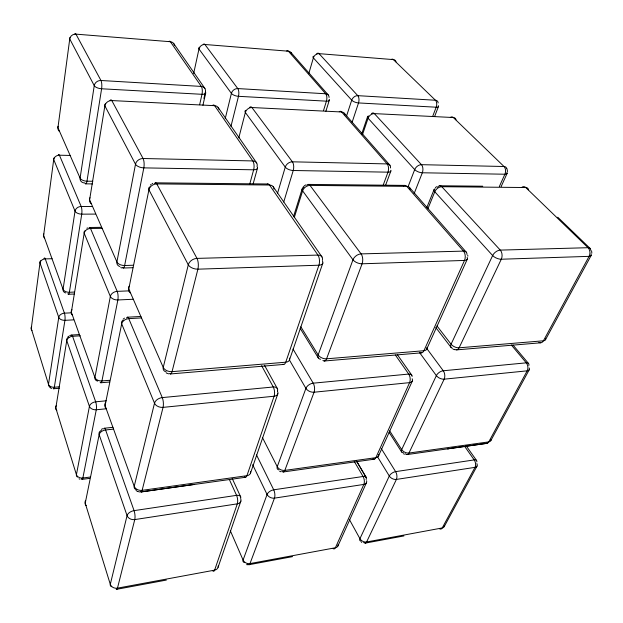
<?xml version="1.0" encoding="UTF-8"?>
<svg xmlns="http://www.w3.org/2000/svg" width="623" height="623" viewBox="0 0 623 623"><rect width="100%" height="100%" fill="white"/><g stroke="black" fill="none" stroke-linecap="round" stroke-linejoin="round"><path stroke-width="0.93" d="M193.644 73.545L198.978 48.991A5.257 1.986 14.3 0 1 199.71 47.27M199.648 104.711L201.992 94.307A5.833 2.165 -87.9 0 0 201.315 86.426L170.398 41.725A5.482 1.853 -87.5 0 0 169.176 41.383M203.931 98.496L205.426 91.916A5.716 4.852 -37.1 0 0 201.315 86.426L100.965 80.499A6.004 5.35 -24 0 0 94.252 85.647L80.087 178.116A5.677 4.688 -19.8 0 0 84.868 182.983A5.669 1.534 89.3 0 0 86.971 181.2L101.604 88.778A6.129 1.721 -89.2 0 0 100.965 80.499L75.944 34.14A5.739 1.464 -88.8 0 0 74.83 33.992M202.919 105.264L205.691 93.115M225.199 118.713L231.406 93.38A5.63 4.657 -39.9 0 1 237.784 88.575L325.697 93.769A5.436 4.205 -43.9 0 1 329.084 97.437M230.969 126.329L238.477 96.316A5.724 2.313 -87.4 0 0 237.784 88.575L204.897 44.49A5.381 1.986 -86.9 0 0 203.184 44.529M238.796 137.885L245.345 112.459A5.778 2.437 15.5 0 1 245.711 110.364M249.807 183.84L253.639 169.806A6.425 2.726 -89.1 0 0 252.845 160.936L214.624 105.676A5.981 2.305 -88.1 0 0 212.653 105.435M253.172 183.769L257.501 168.078M308.751 73.701L313.369 57.884A4.922 1.776 16.8 0 1 313.61 56.226M277.601 193.068L285.264 167.104A6.269 4.758 -37.7 0 1 292.413 161.816L387.132 163.911A6.02 4.252 -41.3 0 1 390.528 167.992M283.738 202L293.231 170.5A6.292 2.897 -88.7 0 0 292.413 161.816L251.918 107.53A5.872 2.453 -87.7 0 0 249.574 107.545M323.555 110.419L326.421 101.167A5.467 2.64 -86.1 0 0 325.697 93.769L288.41 51.195A5.155 2.282 -85.6 0 0 286.673 51M325.884 111.229L329.31 100.225M293.597 216.383L302.139 188.971M294.274 217.567L302.614 190.856A6.44 3.053 17.5 0 1 303.837 187.64M346.614 115.8L351.715 100.163A5.373 4.042 -44.8 0 1 357.789 95.662L435.446 100.241A5.21 3.66 -46.2 0 1 438.164 102.912M352.12 122.24L358.521 102.935A5.373 2.749 -85.5 0 0 357.789 95.662L319.023 53.648A5.077 2.383 -85 0 0 316.733 53.897M361.605 134.225L367.523 116.828M362.493 134.638L368.092 118.222A5.405 2.142 18.4 0 1 368.528 115.971M218.081 567.28L240.875 501.087M250.547 472.997L277.858 393.705M289.539 359.775L322.839 263.093M383.285 184.906L387.973 172.166A5.981 3.279 -87.6 0 0 387.132 163.911L341.653 111.984A5.599 2.796 -86.4 0 0 339.255 111.735M385.497 185.498L390.839 171.076M432.736 116.213L436.193 107.211A5.148 2.99 -83.9 0 0 435.446 100.241L393.401 59.613A4.875 2.609 -83.4 0 0 391.415 59.403M434.628 116.446L438.475 106.486M408.065 186.768L414.692 169.604A5.942 4.073 -42.2 0 1 421.46 164.674L504.015 166.505A5.739 3.652 -43.7 0 1 506.608 168.35M414.17 193.535L422.316 172.773A5.872 3.403 -87.1 0 0 421.46 164.674L374.345 113.612A5.506 2.913 -85.8 0 0 371.573 113.596M426.778 207.646L434.06 189.649M427.876 208.791L434.799 191.767A6.043 2.617 20.8 0 1 435.158 188.769M499.335 186.557L504.895 174.222A5.63 2.227 21.6 0 0 506.888 172.166M337.939 545.943L366.472 482.677M378.511 455.974L412.301 381.074M426.662 349.23L467.289 259.16M501.094 186.69L507.091 173.42M444.215 526.622L477.023 466.082M490.799 440.648L529.246 369.712M545.491 339.722L591.157 255.446M302.926 187.375L304.429 185.763M435.376 187.694L436.591 186.682M150.4 185.07L151.187 184.291M67.876 336.895L68.616 336.225M123.089 319.225L124.46 318.119M101.378 429.372L102.67 428.686M86.862 228.252L87.493 227.893M152.144 183.723L152.845 183.333M304.935 185.389L305.909 184.875M69.698 335.524L70.64 335.197M116.75 589.288L166.364 580.075M248.99 564.718L292.545 556.627M365.366 543.1L403.922 535.936M140.985 491.96L194.438 484.414M141.265 491.89L245.555 477.273M283.286 471.961L374.189 459.198M487.241 443.28L447.618 448.848L486.765 443.374M407.216 454.556L448.28 448.755M82.096 479.367L89.696 478.371M90.576 477L82.859 478.005A5.35 1.347 84.8 0 1 81.418 478.799M113.331 429.13L105.614 429.971A5.887 3.754 -20.9 0 0 99.158 434.644L85.226 503.205L110.294 584.319A6.02 3.193 -21.9 0 0 111.704 586.702M104.345 428.242L113.02 427.308M105.894 408.82L96.277 409.77A5.669 3.902 8.5 0 1 89.424 406.367L66.754 340.579A5.311 3.364 8 0 1 68.919 337.222M106.26 400.807L95.685 401.812A5.716 3.769 -20.3 0 0 89.424 406.367L76.419 474.703A5.436 3.325 -20 0 0 77.462 477.031M109.632 380.287L101.938 380.941A5.747 1.604 86.1 0 1 100.147 382.195M100.825 382.763L109.5 382.024M59.177 386.828L54.341 387.241A4.922 3.286 6.3 0 1 48.493 384.344L31.251 328.531L39.981 262.867A4.891 2.78 7.8 0 1 40.682 260.827M53.562 388.752L59.341 388.254M324.248 361.005L421.569 352.82M170.328 373.956L283.784 364.424M456.651 349.869L540.499 342.806M71.676 335.042L79.362 334.567M80.312 335.805L72.572 336.288A5.327 3.777 -18.7 0 0 66.754 340.579L55.805 408.003L76.419 474.703A5.35 3.987 6.6 0 0 82.859 478.005L96.277 409.77A5.623 1.526 85.6 0 0 95.685 401.812L72.572 336.288A5.218 1.332 86.7 0 0 71.162 335.431M73.646 319.856L64.932 320.331A5.186 3.185 7.9 0 1 58.757 317.372L39.981 262.867A4.867 3.73 -16.2 0 1 45.277 258.895L52.075 258.724M127.474 317.2L140.946 316.468M141.398 317.932L128.766 318.641A6.308 1.947 86.9 0 0 126.555 317.987M71.193 312.824L64.418 313.174A5.186 3.769 -18.1 0 0 58.757 317.372L48.493 384.344A4.953 3.364 -17.9 0 0 50.222 387.101M133.322 299.25L117.856 299.967A6.183 3.676 10.6 0 1 110.341 296.431L84.183 233.22A5.763 3.131 10 0 1 84.977 230.821M68.483 294.258L74.23 294.009M74.199 292.078L69.379 292.28A5.303 3.131 8.5 0 1 63.055 289.29L43.618 235.463L53.71 159.55A5.272 2.554 9.7 0 1 54.536 157.635M129.755 290.832L117.194 291.362A6.175 4.54 -21.7 0 0 110.341 296.431L94.914 377.499A5.841 3.964 -20.5 0 0 97.694 381.112M123.307 268.015L132.886 267.719M133.353 265.242L124.631 265.499A6.347 3.59 11.1 0 1 116.906 261.933L89.611 199.796L104.866 105.855A6.3 2.757 11.7 0 1 105.637 103.768M89.634 227.473L101.097 227.34M102.079 228.337L90.514 228.477A5.669 1.558 88.4 0 0 89.019 227.893M95.358 214.094L81.745 214.156A5.615 2.951 9.8 0 1 75.033 211.104L53.71 159.55A5.194 4.369 -16.6 0 1 59.426 155.205L70.08 155.446M91.869 206.462L81.177 206.478A5.56 4.462 -19.1 0 0 75.033 211.104L63.055 289.29A5.288 3.948 -18.2 0 0 65.719 292.95M155.477 182.827L267.89 183.987M308.323 184.408L404.888 185.405M439.815 185.771L482.763 186.215M85.709 183.847L92.508 183.917M92.796 181.262L86.971 181.2A5.747 2.866 10.3 0 1 80.087 178.116L57.947 127.699L69.745 38.945A5.724 2.204 11.4 0 1 70.15 37.544M246.568 564.617L247.533 564.765M139.63 491.991L137.325 491.313M168.716 373.855L166.255 372.998M120.745 267.617L121.89 267.937M281.012 471.782L279.563 471.183M454.51 349.705L453.022 349.09M79.028 478.822L79.97 479.204M51.577 388.479L49.965 387.568M403.579 453.817L404.452 454.229M361.324 542.119L361.776 542.376M136.016 490.441L136.998 491.119M557.772 217.232L590.137 248.452M328.383 95.132L290.918 52.457M389.936 165.235L344.285 113.238M466.409 252.331L409.552 187.562M513.017 345.049L528.538 363.513M511.296 344.947L526.279 362.835A5.724 3.037 -36.9 0 1 528.857 365.475M436.941 325.884L451.075 344.208A6.129 3.543 -36.1 0 0 452.493 348.304M435.75 327.488L451.153 347.541M426.576 348.21L443.272 370.763A5.957 3.543 82.9 0 1 444.16 379.166L408.961 453.046A5.662 3.099 80.4 0 1 405.3 453.778M419.84 352.968L436.357 375.614A6.043 3.434 25.2 0 0 444.16 379.166L527.19 370.841A5.848 3.068 27 0 0 529.262 368.029M466.113 445.725L476.587 460.522M464.703 446.45L474.204 459.914A5.218 2.609 -33.5 0 1 476.813 461.9M397.349 354.658L411.819 375.241M395.348 354.993L408.711 374.065A6.059 3.52 -33.9 0 1 412.115 376.44M173.646 43.462L204.912 88.45M218.089 107.413L256.668 162.938M273.186 186.698L322.013 256.964M389.671 430.859L401.687 449.596A5.568 2.998 -32.3 0 0 403.525 452.851M389.071 432.3L401.633 451.963M381.26 448.529L395.613 471.634A5.552 2.944 79.8 0 1 396.399 479.422L366.597 541.979A5.319 2.593 78.6 0 1 363.707 542.423M300.839 326.81L318.151 354.931A6.542 4.135 -31.8 0 0 320.557 359.292M300.138 328.29L318.298 357.914M377.639 456.971L389.305 476.011A5.552 3.66 27.5 0 0 396.399 479.422L475.006 467.351A5.397 3.294 29.5 0 0 476.868 463.567M293.02 349.051L313.221 383.176A6.394 3.029 84.1 0 1 314.07 392.217L284.836 470.396A6.051 2.624 82.3 0 1 281.985 471.346M356.597 461.176L366.277 477.607L356.442 460.942M354.277 461.487L363.077 476.486A5.537 2.967 -30.5 0 1 366.114 479.515M289.391 359.946L305.909 388.378A6.386 4.034 20.9 0 0 314.07 392.217L409.591 382.639A6.129 3.59 24.3 0 0 412.169 378.776M264.502 365.249L277.414 388.705M349.262 519.294L359.93 538.677A5.14 2.554 -29.7 0 0 361.029 541.177M261.613 365.685L273.271 386.992A6.503 4.081 -28.9 0 1 277.562 390.816M262.361 437.393L277.251 466.689A5.965 3.419 -28.2 0 0 278.793 469.89M256.512 454.938L273.723 489.81A5.934 2.484 81.8 0 1 274.463 498.135L249.994 563.581A5.662 2.173 80.8 0 1 247.744 564.134M252.65 464.727L267.08 494.475A5.825 4.244 22.1 0 0 274.463 498.135L363.848 484.414A5.623 3.816 26.4 0 0 366.612 480.691M232.192 478.394L240.688 496.913M229.334 479.476L236.569 495.347A6.043 2.328 82.3 0 1 237.301 503.843L214.624 570.138A5.763 2.033 81.4 0 1 212.801 570.956M506.873 168.412L507.558 171.512M230.323 530.71L243.079 560.046A5.514 2.858 -26.2 0 0 244.644 562.585M591.562 250.758L591.85 253.14M467.748 255.165L467.834 256.193M53.165 388.409A4.828 1.129 86.2 0 0 54.341 387.241L64.932 320.331A5.077 1.262 87.1 0 0 64.418 313.174L45.277 258.895A4.766 1.106 87.8 0 0 44.023 258.701M31.975 330.657A4.657 3.349 -16.3 0 1 31.251 328.531A4.657 2.889 6.4 0 1 31.687 326.662M444.479 525.586A5.109 3.395 31.5 0 1 442.229 527.961A5.101 2.819 76.9 0 1 439.519 528.771M240.782 498.883A5.926 4.416 19.7 0 1 237.301 503.843L134.763 519.582A6.253 4.875 10.9 0 1 127.061 515.618L99.158 434.644A5.817 4.143 8.9 0 1 101.378 430.407M218.206 565.925A5.568 4.486 20.4 0 1 214.624 570.138L117.474 588.143A6.051 1.604 82.9 0 1 116.197 589.085M86.27 505.51A5.584 3.302 -20.5 0 1 85.226 503.205A5.482 4.221 6.9 0 1 85.585 500.44M240.704 498.182A5.965 3.364 -26.1 0 0 236.569 495.347L134.07 510.634A6.37 3.668 -22.2 0 0 127.061 515.618L110.294 584.319A5.864 4.922 8.7 0 0 117.474 588.143L134.763 519.582A6.362 1.861 83.6 0 0 134.07 510.634L105.614 429.971A5.809 1.612 85.1 0 0 103.613 428.943M338.196 544.338A5.303 3.902 28.3 0 1 335.384 547.765A5.412 2.484 79.3 0 1 333.141 548.629M56.841 410.37A5.077 3.356 -18.5 0 1 55.805 408.003A5.031 3.465 6.3 0 1 56.389 405.526M438.351 105.676A5.054 1.853 19.4 0 1 436.193 107.211L358.521 102.935A5.257 2.033 17.9 0 1 351.715 100.163L313.369 57.884A5.031 3.979 -47 0 1 319.023 53.648L393.401 59.613A4.891 3.629 -48.2 0 1 396.026 61.864M205.426 91.916A5.747 2.375 14.2 0 1 201.992 94.307L101.604 88.778A6.129 2.578 11.6 0 1 94.252 85.647L69.745 38.945A5.568 5.179 -20.6 0 1 75.944 34.14L170.398 41.725A5.319 4.727 -39.1 0 1 174.424 45.23M58.165 126.305A5.389 2.469 10.2 0 0 57.947 127.699A5.288 4.579 -17 0 0 59.419 131.398M67.837 293.768A5.186 1.316 87.5 0 0 69.379 292.28L81.745 214.156A5.521 1.472 88.7 0 0 81.177 206.478L59.426 155.205A5.179 1.277 89.3 0 0 58.328 154.792M43.859 233.921A4.992 2.726 8.4 0 0 43.618 235.463A4.953 3.894 -16.2 0 0 44.56 238.157M329.178 99.33A5.35 2.103 17.2 0 1 326.421 101.167L238.477 96.316A5.623 2.297 15.1 0 1 231.406 93.38L198.978 48.991A5.249 4.556 -42.2 0 1 204.897 44.49L288.41 51.195A5.085 4.135 -46.2 0 1 291.657 54.022M454.767 349.308A6.09 3.738 84.2 0 0 459.104 347.805L543.435 340.797A5.996 2.983 26.3 0 0 545.584 338.429M538.848 342.323A5.794 4.018 83.4 0 0 543.435 340.797L589.085 256.357A6.401 2.694 24.7 0 0 591.009 253.919M528.452 189.766A5.911 3.637 -43.1 0 0 525.781 187.531A5.747 3.894 -86.5 0 0 522.082 187.149M437.424 187.289A6.028 3.621 -87.8 0 1 441.785 186.705L525.781 187.531L588.05 247.705A6.394 3.543 -41.5 0 1 590.682 250.298M491.025 439.651A5.514 3.24 28.7 0 1 488.775 441.886A5.412 3.356 78.8 0 1 485.885 443.265M289.461 358.085A6.682 4.127 18.9 0 1 285.739 362.212A6.697 3.022 85.3 0 1 282.842 364.214M169.487 373.489A7.094 2.445 85.9 0 0 172.057 371.651L285.739 362.212L318.914 265.211A7.203 3.808 18.6 0 0 322.48 261.107M149.87 186.869A7.032 3.528 12.6 0 0 148.928 189.797L128.774 288.955A6.526 4.813 -23.1 0 0 130.3 292.841M166.263 371.947A7.133 4.805 -24.4 0 1 163.242 367.422L128.774 288.955A6.542 3.839 11.5 0 1 129.358 286.066M154.543 183.466A7.009 2.36 89.5 0 1 156.786 183.91L269.494 185.015A6.596 5 -35.1 0 1 273.98 189.127M267.29 184.151A6.619 2.92 -89.6 0 1 269.494 185.015L317.948 255.087A7.219 5.007 -34.4 0 1 322.371 260.289M277.453 391.166A6.503 4.213 19 0 1 274.104 396.228L246.926 475.699A6.168 2.461 82.8 0 1 244.512 476.883M250.641 471.666A6.074 4.377 19.5 0 1 246.926 475.699L142.13 490.348A6.503 1.97 83.9 0 1 140.307 491.609M122.957 320.37A6.362 3.933 11 0 0 121.68 323.851L105.061 405.604L134.21 486.329A6.518 3.878 -22.5 0 0 136.11 489.522M105.692 402.528A5.965 4.096 9.6 0 0 105.061 405.604A6.012 3.956 -21.1 0 0 106.268 408.532M426.771 347.751A6.285 3.504 23.8 0 1 423.928 350.726A6.214 3.613 84.5 0 1 419.746 352.236M322.916 360.413A6.549 3.208 85.1 0 0 326.561 358.817L423.928 350.726L464.509 260.437A6.736 3.201 22.6 0 0 467.164 257.416M306.789 185.296A6.479 3.107 -89.3 0 1 310.02 185.413L406.788 186.363A6.214 4.252 -40.7 0 1 410.222 189.213M403.478 185.958A6.152 3.497 -88.3 0 1 406.788 186.363L463.489 251.108A6.752 4.197 -39.3 0 1 466.939 254.386M378.714 454.408A5.755 3.769 25.8 0 1 375.864 457.671A5.763 2.983 81 0 1 372.936 458.871M456.013 119.795A5.35 3.668 -45.4 0 0 453.342 117.537L374.345 113.612A5.521 4.057 -44 0 0 368.092 118.222L414.692 169.604A5.848 2.469 20 0 0 422.316 172.773L504.895 174.222A5.599 3.668 -85.6 0 0 504.015 166.505L453.342 117.537A5.264 3.162 -84.3 0 0 450.32 117.506M122.373 267.493A6.277 1.924 88 0 0 124.631 265.499L143.827 167.875A6.791 2.196 89.9 0 0 143.072 158.507L111.797 100.568A6.3 1.838 -89.3 0 0 110.053 100.622M119.834 266.504A6.316 4.797 -22.5 0 1 116.906 261.933L135.495 164.215L104.866 105.855A6.191 5.412 -24.9 0 1 111.797 100.568L214.624 105.676A5.887 4.891 -36.6 0 1 218.868 109.259M90 197.795A5.903 3.045 10.5 0 0 89.611 199.796A5.841 4.727 -20.7 0 0 91.129 203.612M72.034 309.802A5.428 3.31 8.6 0 0 71.349 312.255L94.914 377.499A5.802 3.855 9.2 0 0 101.938 380.941L117.856 299.967A6.105 1.822 87.4 0 0 117.194 291.362L90.514 228.477A5.716 4.493 -19.9 0 0 84.183 233.22L71.349 312.255A5.428 3.956 -18.9 0 0 72.541 315.191M390.886 170.274A5.942 2.578 19.2 0 1 387.973 172.166L293.231 170.5A6.238 2.858 16.8 0 1 285.264 167.104L245.345 112.459A5.794 4.696 -39.2 0 1 251.918 107.53L341.653 111.984A5.591 4.221 -43.1 0 1 345.002 114.858M154.504 403.198L134.21 486.329A6.425 4.844 11.5 0 0 142.13 490.348L163.055 407.372A6.908 2.297 85.2 0 0 162.268 397.591L128.766 318.641A6.37 4.548 -22.3 0 0 121.68 323.851L154.504 403.198A6.9 4.696 12.8 0 0 163.055 407.372L274.104 396.228A6.534 2.85 84.5 0 0 273.271 386.992L162.268 397.591A6.946 4.517 -23.7 0 0 154.504 403.198M188.294 264.791L163.242 367.422A7.102 4.618 13.2 0 0 172.057 371.651L197.896 269.175A7.671 2.874 88.1 0 0 196.985 258.389L156.786 183.91A6.978 5.599 -26.8 0 0 148.928 189.797L188.294 264.791A7.694 4.306 14.1 0 0 197.896 269.175L318.914 265.211A7.203 3.52 88.4 0 0 317.948 255.087L196.985 258.389A7.678 5.669 -27.7 0 0 188.294 264.791M267.08 494.475L243.079 560.046A5.482 4.322 23.4 0 0 249.994 563.581L335.384 547.765L363.848 484.414A5.654 2.827 80.4 0 0 363.077 476.486L273.723 489.81A5.833 3.247 -27.5 0 0 267.08 494.475M305.909 388.378L277.251 466.689A5.973 4.197 21.7 0 0 284.836 470.396L375.864 457.671L409.591 382.639A6.074 3.419 83.3 0 0 408.711 374.065L313.221 383.176A6.362 3.917 -30.5 0 0 305.909 388.378M352.976 259.783L318.151 354.931A6.557 3.94 20.6 0 0 326.561 358.817L362.095 263.794A7.04 3.722 88.5 0 0 361.114 253.904L310.02 185.413A6.471 4.774 -37.2 0 0 302.614 190.856L352.976 259.783A7.055 3.629 19.9 0 0 362.095 263.794L464.509 260.437A6.651 4.159 88.9 0 0 463.489 251.108L361.114 253.904A7.071 4.766 -36.2 0 0 352.976 259.783M389.305 476.011L359.93 538.677A5.249 3.754 29.5 0 0 366.597 541.979L442.229 527.961L475.006 467.351A5.319 3.193 78.1 0 0 474.204 459.914L395.613 471.634A5.443 2.858 -31.4 0 0 389.305 476.011M436.357 375.614L401.687 449.596A5.677 3.613 26.8 0 0 408.961 453.046L488.775 441.886L527.19 370.841A5.677 3.816 81.7 0 0 526.279 362.835L443.272 370.763A5.957 3.38 -34.9 0 0 436.357 375.614M492.637 255.539L451.075 344.208A6.199 3.349 24.7 0 0 459.104 347.805L501.297 259.23A6.51 4.291 89.1 0 0 500.277 250.103L441.785 186.705A6.121 4.065 -41.6 0 0 434.799 191.767L492.637 255.539A6.635 3.045 23.3 0 0 501.297 259.23L589.085 256.357A6.175 4.579 89.8 0 0 588.05 247.705L500.277 250.103A6.643 4.003 -40.1 0 0 492.637 255.539M253.639 169.806L143.827 167.875A6.806 3.286 12.3 0 1 135.495 164.215A6.736 5.552 -26.4 0 1 143.072 158.507L252.845 160.936A6.378 4.976 -35.5 0 1 257.081 166.559A6.378 2.975 15.7 0 1 253.639 169.806"/></g></svg>
